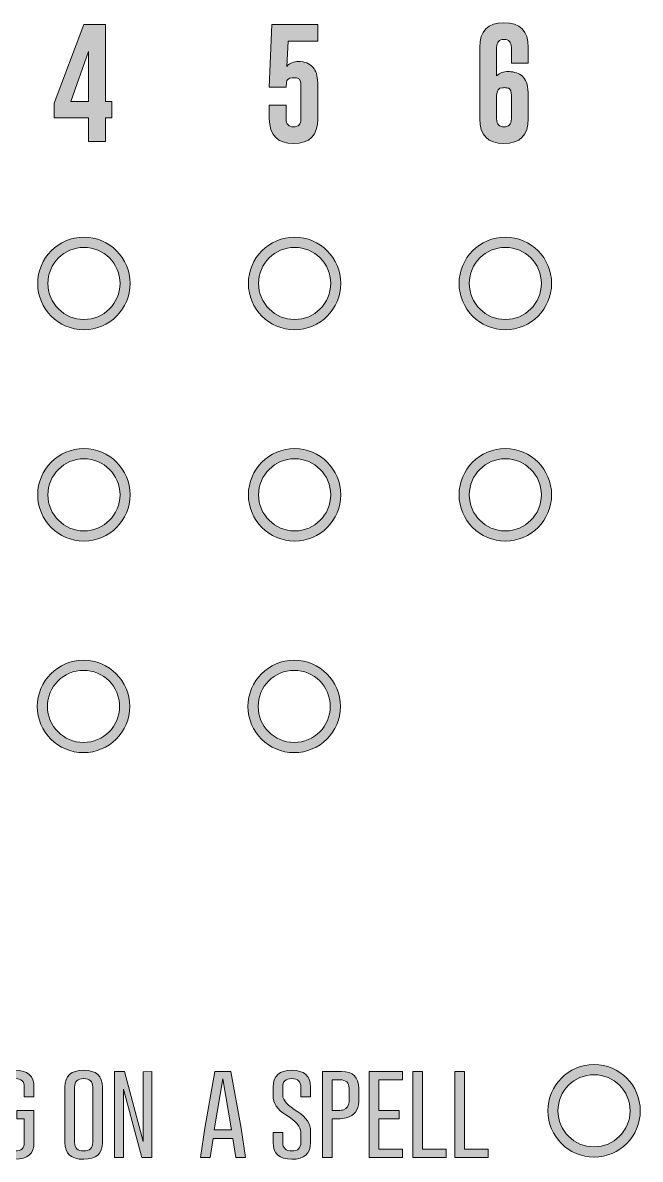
# Model space of a CAD drawing. Header units: inches. Extents: x 3.4 to 89, y -46.7 to -4.
# Drawn here: x 24.79 to 46.19, y -43.37 to -3.96 of the extents above; entities that cross this region are included whole.
import ezdxf

# ---------------------------------------------------------------- set-up
doc = ezdxf.new("R2010")
doc.units = ezdxf.units.IN
doc.header["$MEASUREMENT"] = 0
doc.layers.add('With Dials', color=7, linetype='Continuous')

# ---------------------------------------------------------------- blocks, each defined once
blk = doc.blocks.new('block 6')
at = {"layer": 'With Dials', "true_color": 0x231f20}
h = blk.add_hatch(color=250, dxfattribs=at)
h.dxf.hatch_style = 2
h.paths.add_polyline_path([(27.649, -4.03), (27.649, -6.691), (27.875, -6.691), (27.875, -7.267), (27.649, -7.267), (27.649, -8.086), (27.064, -8.086), (27.064, -7.267), (25.878, -7.267), (25.878, -6.755), (26.903, -4.03)])
h.paths.add_polyline_path([(26.455, -6.691), (27.064, -6.691), (27.064, -4.967)])
at = {"layer": 'With Dials', "lineweight": 0}
for points in [[(27.649, -4.03), (27.649, -6.691), (27.875, -6.691), (27.875, -7.267), (27.649, -7.267), (27.649, -8.086), (27.064, -8.086), (27.064, -7.267), (25.878, -7.267), (25.878, -6.755), (26.903, -4.03), (27.649, -4.03)], [(26.455, -6.691), (27.064, -6.691), (27.064, -4.967), (26.455, -6.691)]]:
    blk.add_lwpolyline(points, dxfattribs=at)
blk = doc.blocks.new('block 7')
at = {"layer": 'With Dials', "true_color": 0x231f20}
h = blk.add_hatch(color=250, dxfattribs=at)
h.dxf.hatch_style = 2
edge = h.paths.add_edge_path()
edge.add_spline(control_points=[(34.428, -6.147), (34.428, -6.004), (34.398, -5.919), (34.337, -5.893), (34.304, -5.878), (34.251, -5.87), (34.178, -5.87), (34.16, -5.87), (34.141, -5.871), (34.122, -5.872), (34.003, -5.878), (33.937, -5.931), (33.924, -6.031), (33.924, -6.031), (33.917, -6.195), (33.917, -6.195), (33.917, -6.195), (33.332, -6.195), (33.332, -6.195), (33.332, -6.195), (33.419, -4.03), (33.419, -4.03), (33.419, -4.03), (35.013, -4.03), (35.013, -4.03), (35.013, -4.03), (35.013, -4.607), (35.013, -4.607), (35.013, -4.607), (33.981, -4.607), (33.981, -4.607), (33.981, -4.607), (33.94, -5.479), (33.94, -5.479), (34.039, -5.365), (34.174, -5.308), (34.345, -5.308), (34.369, -5.308), (34.393, -5.309), (34.418, -5.312), (34.621, -5.33), (34.777, -5.412), (34.883, -5.558), (34.969, -5.676), (35.013, -5.873), (35.013, -6.147), (35.013, -6.147), (35.013, -7.298), (35.013, -7.298), (35.013, -7.866), (34.732, -8.15), (34.172, -8.15), (33.612, -8.15), (33.332, -7.866), (33.332, -7.298), (33.332, -7.298), (33.332, -6.819), (33.332, -6.819), (33.332, -6.819), (33.917, -6.819), (33.917, -6.819), (33.917, -6.819), (33.917, -7.298), (33.917, -7.298), (33.917, -7.482), (34.001, -7.573), (34.169, -7.573), (34.169, -7.573), (34.174, -7.573), (34.174, -7.573), (34.343, -7.572), (34.428, -7.48), (34.428, -7.298), (34.428, -7.298), (34.428, -6.147), (34.428, -6.147)], knot_values=[0, 0, 0, 0, 1, 1, 1, 2, 2, 2, 3, 3, 3, 4, 4, 4, 5, 5, 5, 6, 6, 6, 7, 7, 7, 8, 8, 8, 9, 9, 9, 10, 10, 10, 11, 11, 11, 12, 12, 12, 13, 13, 13, 14, 14, 14, 15, 15, 15, 16, 16, 16, 17, 17, 17, 18, 18, 18, 19, 19, 19, 20, 20, 20, 21, 21, 21, 22, 22, 22, 23, 23, 23, 24, 24, 24, 25, 25, 25, 25], degree=3, periodic=1)
at = {"layer": 'With Dials', "lineweight": 0}
blk.add_open_spline([(34.428, -6.147), (34.428, -6.004), (34.398, -5.919), (34.337, -5.893), (34.304, -5.878), (34.251, -5.87), (34.178, -5.87), (34.16, -5.87), (34.141, -5.871), (34.122, -5.872), (34.003, -5.878), (33.937, -5.931), (33.924, -6.031), (33.924, -6.031), (33.917, -6.195), (33.917, -6.195), (33.917, -6.195), (33.332, -6.195), (33.332, -6.195), (33.332, -6.195), (33.419, -4.03), (33.419, -4.03), (33.419, -4.03), (35.013, -4.03), (35.013, -4.03), (35.013, -4.03), (35.013, -4.607), (35.013, -4.607), (35.013, -4.607), (33.981, -4.607), (33.981, -4.607), (33.981, -4.607), (33.94, -5.479), (33.94, -5.479), (34.039, -5.365), (34.174, -5.308), (34.345, -5.308), (34.369, -5.308), (34.393, -5.309), (34.418, -5.312), (34.621, -5.33), (34.777, -5.412), (34.883, -5.558), (34.969, -5.676), (35.013, -5.873), (35.013, -6.147), (35.013, -6.147), (35.013, -7.298), (35.013, -7.298), (35.013, -7.866), (34.732, -8.15), (34.172, -8.15), (33.612, -8.15), (33.332, -7.866), (33.332, -7.298), (33.332, -7.298), (33.332, -6.819), (33.332, -6.819), (33.332, -6.819), (33.917, -6.819), (33.917, -6.819), (33.917, -6.819), (33.917, -7.298), (33.917, -7.298), (33.917, -7.482), (34.001, -7.573), (34.169, -7.573), (34.169, -7.573), (34.174, -7.573), (34.174, -7.573), (34.343, -7.572), (34.428, -7.48), (34.428, -7.298), (34.428, -7.298), (34.428, -6.147), (34.428, -6.147)], degree=3, knots=[0, 0, 0, 0, 1, 1, 1, 2, 2, 2, 3, 3, 3, 4, 4, 4, 5, 5, 5, 6, 6, 6, 7, 7, 7, 8, 8, 8, 9, 9, 9, 10, 10, 10, 11, 11, 11, 12, 12, 12, 13, 13, 13, 14, 14, 14, 15, 15, 15, 16, 16, 16, 17, 17, 17, 18, 18, 18, 19, 19, 19, 20, 20, 20, 21, 21, 21, 22, 22, 22, 23, 23, 23, 24, 24, 24, 25, 25, 25, 25], dxfattribs=at)
blk = doc.blocks.new('block 8')
at = {"layer": 'With Dials', "true_color": 0x231f20}
h = blk.add_hatch(color=250, dxfattribs=at)
h.dxf.hatch_style = 2
edge = h.paths.add_edge_path()
edge.add_spline(control_points=[(41.211, -5.804), (41.319, -5.706), (41.454, -5.657), (41.614, -5.657), (41.643, -5.657), (41.672, -5.658), (41.703, -5.661), (41.89, -5.68), (42.037, -5.747), (42.143, -5.862), (42.252, -5.979), (42.306, -6.189), (42.306, -6.492), (42.306, -6.492), (42.306, -7.298), (42.306, -7.298), (42.306, -7.866), (42.026, -8.15), (41.465, -8.15), (40.905, -8.15), (40.626, -7.866), (40.626, -7.298), (40.626, -7.298), (40.626, -4.818), (40.626, -4.818), (40.626, -4.249), (40.905, -3.964), (41.465, -3.964), (42.026, -3.964), (42.306, -4.249), (42.306, -4.818), (42.306, -4.818), (42.306, -5.361), (42.306, -5.361), (42.306, -5.361), (41.721, -5.361), (41.721, -5.361), (41.721, -5.361), (41.721, -4.818), (41.721, -4.818), (41.721, -4.635), (41.636, -4.543), (41.467, -4.543), (41.467, -4.543), (41.463, -4.543), (41.463, -4.543), (41.295, -4.543), (41.211, -4.635), (41.211, -4.818), (41.211, -4.818), (41.211, -5.804), (41.211, -5.804)], knot_values=[0, 0, 0, 0, 1, 1, 1, 2, 2, 2, 3, 3, 3, 4, 4, 4, 5, 5, 5, 6, 6, 6, 7, 7, 7, 8, 8, 8, 9, 9, 9, 10, 10, 10, 11, 11, 11, 12, 12, 12, 13, 13, 13, 14, 14, 14, 15, 15, 15, 16, 16, 16, 17, 17, 17, 17], degree=3, periodic=1)
edge = h.paths.add_edge_path()
edge.add_spline(control_points=[(41.721, -6.492), (41.721, -6.347), (41.691, -6.263), (41.63, -6.238), (41.597, -6.223), (41.544, -6.215), (41.471, -6.215), (41.453, -6.215), (41.435, -6.216), (41.415, -6.217), (41.279, -6.223), (41.211, -6.314), (41.211, -6.492), (41.211, -6.492), (41.211, -7.298), (41.211, -7.298), (41.211, -7.482), (41.295, -7.573), (41.465, -7.573), (41.636, -7.573), (41.721, -7.482), (41.721, -7.298), (41.721, -7.298), (41.721, -6.492), (41.721, -6.492)], knot_values=[0, 0, 0, 0, 1, 1, 1, 2, 2, 2, 3, 3, 3, 4, 4, 4, 5, 5, 5, 6, 6, 6, 7, 7, 7, 8, 8, 8, 8], degree=3, periodic=1)
at = {"layer": 'With Dials', "lineweight": 0}
for points, knots in [([(41.211, -5.804), (41.319, -5.706), (41.454, -5.657), (41.614, -5.657), (41.643, -5.657), (41.672, -5.658), (41.703, -5.661), (41.89, -5.68), (42.037, -5.747), (42.143, -5.862), (42.252, -5.979), (42.306, -6.189), (42.306, -6.492), (42.306, -6.492), (42.306, -7.298), (42.306, -7.298), (42.306, -7.866), (42.026, -8.15), (41.465, -8.15), (40.905, -8.15), (40.626, -7.866), (40.626, -7.298), (40.626, -7.298), (40.626, -4.818), (40.626, -4.818), (40.626, -4.249), (40.905, -3.964), (41.465, -3.964), (42.026, -3.964), (42.306, -4.249), (42.306, -4.818), (42.306, -4.818), (42.306, -5.361), (42.306, -5.361), (42.306, -5.361), (41.721, -5.361), (41.721, -5.361), (41.721, -5.361), (41.721, -4.818), (41.721, -4.818), (41.721, -4.635), (41.636, -4.543), (41.467, -4.543), (41.467, -4.543), (41.463, -4.543), (41.463, -4.543), (41.295, -4.543), (41.211, -4.635), (41.211, -4.818), (41.211, -4.818), (41.211, -5.804), (41.211, -5.804)], [0, 0, 0, 0, 1, 1, 1, 2, 2, 2, 3, 3, 3, 4, 4, 4, 5, 5, 5, 6, 6, 6, 7, 7, 7, 8, 8, 8, 9, 9, 9, 10, 10, 10, 11, 11, 11, 12, 12, 12, 13, 13, 13, 14, 14, 14, 15, 15, 15, 16, 16, 16, 17, 17, 17, 17]), ([(41.721, -6.492), (41.721, -6.347), (41.691, -6.263), (41.63, -6.238), (41.597, -6.223), (41.544, -6.215), (41.471, -6.215), (41.453, -6.215), (41.435, -6.216), (41.415, -6.217), (41.279, -6.223), (41.211, -6.314), (41.211, -6.492), (41.211, -6.492), (41.211, -7.298), (41.211, -7.298), (41.211, -7.482), (41.295, -7.573), (41.465, -7.573), (41.636, -7.573), (41.721, -7.482), (41.721, -7.298), (41.721, -7.298), (41.721, -6.492), (41.721, -6.492)], [0, 0, 0, 0, 1, 1, 1, 2, 2, 2, 3, 3, 3, 4, 4, 4, 5, 5, 5, 6, 6, 6, 7, 7, 7, 8, 8, 8, 8])]:
    blk.add_open_spline(points, degree=3, knots=knots, dxfattribs=at)
blk = doc.blocks.new('block 2')
at = {"layer": 'With Dials'}
for name in ['block 6', 'block 7', 'block 8']:
    blk.add_blockref(name, (0, 0), dxfattribs=at)
blk = doc.blocks.new('block 23')
at = {"layer": 'With Dials', "true_color": 0x231f20}
h = blk.add_hatch(color=250, dxfattribs=at)
h.dxf.hatch_style = 2
edge = h.paths.add_edge_path()
edge.add_spline(control_points=[(41.512, -11.401), (40.628, -11.401), (39.909, -12.12), (39.909, -13.004), (39.909, -13.887), (40.628, -14.606), (41.512, -14.606), (42.396, -14.606), (43.115, -13.887), (43.115, -13.004), (43.115, -12.12), (42.396, -11.401), (41.512, -11.401), (41.512, -11.401), (41.512, -11.401), (41.512, -11.401)], knot_values=[0, 0, 0, 0, 1, 1, 1, 2, 2, 2, 3, 3, 3, 4, 4, 4, 5, 5, 5, 5], degree=3, periodic=1)
edge = h.paths.add_edge_path()
edge.add_spline(control_points=[(41.512, -11.754), (42.202, -11.754), (42.762, -12.313), (42.762, -13.004), (42.762, -13.694), (42.202, -14.254), (41.512, -14.254), (40.822, -14.254), (40.262, -13.694), (40.262, -13.004), (40.262, -12.313), (40.822, -11.754), (41.512, -11.754)], knot_values=[0, 0, 0, 0, 0.352778, 0.352778, 0.352778, 0.705556, 0.705556, 0.705556, 1.058333, 1.058333, 1.058333, 1.411111, 1.411111, 1.411111, 1.411111], degree=3, periodic=0)
edge.add_line((41.512, -11.754), (41.512, -11.754))
at = {"layer": 'With Dials', "lineweight": 0}
for points, knots in [([(41.512, -11.401), (40.628, -11.401), (39.909, -12.12), (39.909, -13.004), (39.909, -13.887), (40.628, -14.606), (41.512, -14.606), (42.396, -14.606), (43.115, -13.887), (43.115, -13.004), (43.115, -12.12), (42.396, -11.401), (41.512, -11.401), (41.512, -11.401), (41.512, -11.401), (41.512, -11.401)], [0, 0, 0, 0, 1, 1, 1, 2, 2, 2, 3, 3, 3, 4, 4, 4, 5, 5, 5, 5]), ([(41.512, -11.754), (42.202, -11.754), (42.762, -12.313), (42.762, -13.004), (42.762, -13.694), (42.202, -14.254), (41.512, -14.254), (40.822, -14.254), (40.262, -13.694), (40.262, -13.004), (40.262, -12.313), (40.822, -11.754), (41.512, -11.754)], [0, 0, 0, 0, 1, 1, 1, 2, 2, 2, 3, 3, 3, 4, 4, 4, 4])]:
    blk.add_open_spline(points, degree=3, knots=knots, dxfattribs=at)
blk = doc.blocks.new('block 24')
at = {"layer": 'With Dials', "true_color": 0x231f20}
h = blk.add_hatch(color=250, dxfattribs=at)
h.dxf.hatch_style = 2
edge = h.paths.add_edge_path()
edge.add_spline(control_points=[(41.512, -18.73), (40.628, -18.73), (39.909, -19.449), (39.909, -20.332), (39.909, -21.216), (40.628, -21.935), (41.512, -21.935), (42.396, -21.935), (43.115, -21.216), (43.115, -20.332), (43.115, -19.449), (42.396, -18.73), (41.512, -18.73), (41.512, -18.73), (41.512, -18.73), (41.512, -18.73)], knot_values=[0, 0, 0, 0, 1, 1, 1, 2, 2, 2, 3, 3, 3, 4, 4, 4, 5, 5, 5, 5], degree=3, periodic=1)
edge = h.paths.add_edge_path()
edge.add_spline(control_points=[(41.512, -19.082), (42.202, -19.082), (42.762, -19.642), (42.762, -20.332), (42.762, -21.023), (42.202, -21.582), (41.512, -21.582), (40.822, -21.582), (40.262, -21.023), (40.262, -20.332), (40.262, -19.642), (40.822, -19.082), (41.512, -19.082)], knot_values=[0, 0, 0, 0, 0.352778, 0.352778, 0.352778, 0.705556, 0.705556, 0.705556, 1.058333, 1.058333, 1.058333, 1.411111, 1.411111, 1.411111, 1.411111], degree=3, periodic=0)
edge.add_line((41.512, -19.082), (41.512, -19.082))
at = {"layer": 'With Dials', "lineweight": 0}
for points, knots in [([(41.512, -18.73), (40.628, -18.73), (39.909, -19.449), (39.909, -20.332), (39.909, -21.216), (40.628, -21.935), (41.512, -21.935), (42.396, -21.935), (43.115, -21.216), (43.115, -20.332), (43.115, -19.449), (42.396, -18.73), (41.512, -18.73), (41.512, -18.73), (41.512, -18.73), (41.512, -18.73)], [0, 0, 0, 0, 1, 1, 1, 2, 2, 2, 3, 3, 3, 4, 4, 4, 5, 5, 5, 5]), ([(41.512, -19.082), (42.202, -19.082), (42.762, -19.642), (42.762, -20.332), (42.762, -21.023), (42.202, -21.582), (41.512, -21.582), (40.822, -21.582), (40.262, -21.023), (40.262, -20.332), (40.262, -19.642), (40.822, -19.082), (41.512, -19.082)], [0, 0, 0, 0, 1, 1, 1, 2, 2, 2, 3, 3, 3, 4, 4, 4, 4])]:
    blk.add_open_spline(points, degree=3, knots=knots, dxfattribs=at)
blk = doc.blocks.new('block 22')
at = {"layer": 'With Dials'}
for name in ['block 23', 'block 24']:
    blk.add_blockref(name, (0, 0), dxfattribs=at)
blk = doc.blocks.new('block 26')
at = {"layer": 'With Dials', "true_color": 0x231f20}
h = blk.add_hatch(color=250, dxfattribs=at)
h.dxf.hatch_style = 2
edge = h.paths.add_edge_path()
edge.add_spline(control_points=[(34.21, -11.401), (33.326, -11.401), (32.607, -12.12), (32.607, -13.004), (32.607, -13.887), (33.326, -14.606), (34.21, -14.606), (35.093, -14.606), (35.812, -13.887), (35.812, -13.004), (35.812, -12.12), (35.093, -11.401), (34.21, -11.401), (34.21, -11.401), (34.21, -11.401), (34.21, -11.401)], knot_values=[0, 0, 0, 0, 1, 1, 1, 2, 2, 2, 3, 3, 3, 4, 4, 4, 5, 5, 5, 5], degree=3, periodic=1)
edge = h.paths.add_edge_path()
edge.add_spline(control_points=[(34.21, -11.754), (34.9, -11.754), (35.46, -12.313), (35.46, -13.004), (35.46, -13.694), (34.9, -14.254), (34.21, -14.254), (33.519, -14.254), (32.96, -13.694), (32.96, -13.004), (32.96, -12.313), (33.519, -11.754), (34.21, -11.754)], knot_values=[0, 0, 0, 0, 0.352778, 0.352778, 0.352778, 0.705556, 0.705556, 0.705556, 1.058333, 1.058333, 1.058333, 1.411111, 1.411111, 1.411111, 1.411111], degree=3, periodic=0)
edge.add_line((34.21, -11.754), (34.21, -11.754))
at = {"layer": 'With Dials', "lineweight": 0}
for points, knots in [([(34.21, -11.401), (33.326, -11.401), (32.607, -12.12), (32.607, -13.004), (32.607, -13.887), (33.326, -14.606), (34.21, -14.606), (35.093, -14.606), (35.812, -13.887), (35.812, -13.004), (35.812, -12.12), (35.093, -11.401), (34.21, -11.401), (34.21, -11.401), (34.21, -11.401), (34.21, -11.401)], [0, 0, 0, 0, 1, 1, 1, 2, 2, 2, 3, 3, 3, 4, 4, 4, 5, 5, 5, 5]), ([(34.21, -11.754), (34.9, -11.754), (35.46, -12.313), (35.46, -13.004), (35.46, -13.694), (34.9, -14.254), (34.21, -14.254), (33.519, -14.254), (32.96, -13.694), (32.96, -13.004), (32.96, -12.313), (33.519, -11.754), (34.21, -11.754)], [0, 0, 0, 0, 1, 1, 1, 2, 2, 2, 3, 3, 3, 4, 4, 4, 4])]:
    blk.add_open_spline(points, degree=3, knots=knots, dxfattribs=at)
blk = doc.blocks.new('block 27')
at = {"layer": 'With Dials', "true_color": 0x231f20}
h = blk.add_hatch(color=250, dxfattribs=at)
h.dxf.hatch_style = 2
edge = h.paths.add_edge_path()
edge.add_spline(control_points=[(34.21, -18.73), (33.326, -18.73), (32.607, -19.449), (32.607, -20.332), (32.607, -21.216), (33.326, -21.935), (34.21, -21.935), (35.093, -21.935), (35.812, -21.216), (35.812, -20.332), (35.812, -19.449), (35.093, -18.73), (34.21, -18.73), (34.21, -18.73), (34.21, -18.73), (34.21, -18.73)], knot_values=[0, 0, 0, 0, 1, 1, 1, 2, 2, 2, 3, 3, 3, 4, 4, 4, 5, 5, 5, 5], degree=3, periodic=1)
edge = h.paths.add_edge_path()
edge.add_spline(control_points=[(34.21, -19.082), (34.9, -19.082), (35.46, -19.642), (35.46, -20.332), (35.46, -21.023), (34.9, -21.582), (34.21, -21.582), (33.519, -21.582), (32.96, -21.023), (32.96, -20.332), (32.96, -19.642), (33.519, -19.082), (34.21, -19.082)], knot_values=[0, 0, 0, 0, 0.352778, 0.352778, 0.352778, 0.705556, 0.705556, 0.705556, 1.058333, 1.058333, 1.058333, 1.411111, 1.411111, 1.411111, 1.411111], degree=3, periodic=0)
edge.add_line((34.21, -19.082), (34.21, -19.082))
at = {"layer": 'With Dials', "lineweight": 0}
for points, knots in [([(34.21, -18.73), (33.326, -18.73), (32.607, -19.449), (32.607, -20.332), (32.607, -21.216), (33.326, -21.935), (34.21, -21.935), (35.093, -21.935), (35.812, -21.216), (35.812, -20.332), (35.812, -19.449), (35.093, -18.73), (34.21, -18.73), (34.21, -18.73), (34.21, -18.73), (34.21, -18.73)], [0, 0, 0, 0, 1, 1, 1, 2, 2, 2, 3, 3, 3, 4, 4, 4, 5, 5, 5, 5]), ([(34.21, -19.082), (34.9, -19.082), (35.46, -19.642), (35.46, -20.332), (35.46, -21.023), (34.9, -21.582), (34.21, -21.582), (33.519, -21.582), (32.96, -21.023), (32.96, -20.332), (32.96, -19.642), (33.519, -19.082), (34.21, -19.082)], [0, 0, 0, 0, 1, 1, 1, 2, 2, 2, 3, 3, 3, 4, 4, 4, 4])]:
    blk.add_open_spline(points, degree=3, knots=knots, dxfattribs=at)
blk = doc.blocks.new('block 28')
at = {"layer": 'With Dials', "true_color": 0x231f20}
h = blk.add_hatch(color=250, dxfattribs=at)
h.dxf.hatch_style = 2
edge = h.paths.add_edge_path()
edge.add_spline(control_points=[(34.195, -26.065), (33.311, -26.065), (32.592, -26.784), (32.592, -27.668), (32.592, -28.551), (33.311, -29.27), (34.195, -29.27), (35.079, -29.27), (35.798, -28.551), (35.798, -27.668), (35.798, -26.784), (35.079, -26.065), (34.195, -26.065), (34.195, -26.065), (34.195, -26.065), (34.195, -26.065)], knot_values=[0, 0, 0, 0, 1, 1, 1, 2, 2, 2, 3, 3, 3, 4, 4, 4, 5, 5, 5, 5], degree=3, periodic=1)
edge = h.paths.add_edge_path()
edge.add_spline(control_points=[(34.195, -26.418), (34.885, -26.418), (35.445, -26.977), (35.445, -27.668), (35.445, -28.358), (34.885, -28.918), (34.195, -28.918), (33.504, -28.918), (32.945, -28.358), (32.945, -27.668), (32.945, -26.977), (33.504, -26.418), (34.195, -26.418)], knot_values=[0, 0, 0, 0, 0.352778, 0.352778, 0.352778, 0.705556, 0.705556, 0.705556, 1.058333, 1.058333, 1.058333, 1.411111, 1.411111, 1.411111, 1.411111], degree=3, periodic=0)
edge.add_line((34.195, -26.418), (34.195, -26.418))
at = {"layer": 'With Dials', "lineweight": 0}
for points, knots in [([(34.195, -26.065), (33.311, -26.065), (32.592, -26.784), (32.592, -27.668), (32.592, -28.551), (33.311, -29.27), (34.195, -29.27), (35.079, -29.27), (35.798, -28.551), (35.798, -27.668), (35.798, -26.784), (35.079, -26.065), (34.195, -26.065), (34.195, -26.065), (34.195, -26.065), (34.195, -26.065)], [0, 0, 0, 0, 1, 1, 1, 2, 2, 2, 3, 3, 3, 4, 4, 4, 5, 5, 5, 5]), ([(34.195, -26.418), (34.885, -26.418), (35.445, -26.977), (35.445, -27.668), (35.445, -28.358), (34.885, -28.918), (34.195, -28.918), (33.504, -28.918), (32.945, -28.358), (32.945, -27.668), (32.945, -26.977), (33.504, -26.418), (34.195, -26.418)], [0, 0, 0, 0, 1, 1, 1, 2, 2, 2, 3, 3, 3, 4, 4, 4, 4])]:
    blk.add_open_spline(points, degree=3, knots=knots, dxfattribs=at)
blk = doc.blocks.new('block 25')
at = {"layer": 'With Dials'}
for name in ['block 26', 'block 27', 'block 28']:
    blk.add_blockref(name, (0, 0), dxfattribs=at)
blk = doc.blocks.new('block 30')
at = {"layer": 'With Dials', "true_color": 0x231f20}
h = blk.add_hatch(color=250, dxfattribs=at)
h.dxf.hatch_style = 2
edge = h.paths.add_edge_path()
edge.add_spline(control_points=[(26.907, -11.401), (26.023, -11.401), (25.304, -12.12), (25.304, -13.004), (25.304, -13.887), (26.023, -14.606), (26.907, -14.606), (27.791, -14.606), (28.51, -13.887), (28.51, -13.004), (28.51, -12.12), (27.791, -11.401), (26.907, -11.401), (26.907, -11.401), (26.907, -11.401), (26.907, -11.401)], knot_values=[0, 0, 0, 0, 1, 1, 1, 2, 2, 2, 3, 3, 3, 4, 4, 4, 5, 5, 5, 5], degree=3, periodic=1)
edge = h.paths.add_edge_path()
edge.add_spline(control_points=[(26.907, -11.754), (27.598, -11.754), (28.157, -12.313), (28.157, -13.004), (28.157, -13.694), (27.598, -14.254), (26.907, -14.254), (26.217, -14.254), (25.657, -13.694), (25.657, -13.004), (25.657, -12.313), (26.217, -11.754), (26.907, -11.754)], knot_values=[0, 0, 0, 0, 0.352778, 0.352778, 0.352778, 0.705556, 0.705556, 0.705556, 1.058333, 1.058333, 1.058333, 1.411111, 1.411111, 1.411111, 1.411111], degree=3, periodic=0)
edge.add_line((26.907, -11.754), (26.907, -11.754))
at = {"layer": 'With Dials', "lineweight": 0}
for points, knots in [([(26.907, -11.401), (26.023, -11.401), (25.304, -12.12), (25.304, -13.004), (25.304, -13.887), (26.023, -14.606), (26.907, -14.606), (27.791, -14.606), (28.51, -13.887), (28.51, -13.004), (28.51, -12.12), (27.791, -11.401), (26.907, -11.401), (26.907, -11.401), (26.907, -11.401), (26.907, -11.401)], [0, 0, 0, 0, 1, 1, 1, 2, 2, 2, 3, 3, 3, 4, 4, 4, 5, 5, 5, 5]), ([(26.907, -11.754), (27.598, -11.754), (28.157, -12.313), (28.157, -13.004), (28.157, -13.694), (27.598, -14.254), (26.907, -14.254), (26.217, -14.254), (25.657, -13.694), (25.657, -13.004), (25.657, -12.313), (26.217, -11.754), (26.907, -11.754)], [0, 0, 0, 0, 1, 1, 1, 2, 2, 2, 3, 3, 3, 4, 4, 4, 4])]:
    blk.add_open_spline(points, degree=3, knots=knots, dxfattribs=at)
blk = doc.blocks.new('block 31')
at = {"layer": 'With Dials', "true_color": 0x231f20}
h = blk.add_hatch(color=250, dxfattribs=at)
h.dxf.hatch_style = 2
edge = h.paths.add_edge_path()
edge.add_spline(control_points=[(26.907, -18.73), (26.023, -18.73), (25.304, -19.449), (25.304, -20.332), (25.304, -21.216), (26.023, -21.935), (26.907, -21.935), (27.791, -21.935), (28.51, -21.216), (28.51, -20.332), (28.51, -19.449), (27.791, -18.73), (26.907, -18.73), (26.907, -18.73), (26.907, -18.73), (26.907, -18.73)], knot_values=[0, 0, 0, 0, 1, 1, 1, 2, 2, 2, 3, 3, 3, 4, 4, 4, 5, 5, 5, 5], degree=3, periodic=1)
edge = h.paths.add_edge_path()
edge.add_spline(control_points=[(26.907, -19.082), (27.598, -19.082), (28.157, -19.642), (28.157, -20.332), (28.157, -21.023), (27.598, -21.582), (26.907, -21.582), (26.217, -21.582), (25.657, -21.023), (25.657, -20.332), (25.657, -19.642), (26.217, -19.082), (26.907, -19.082)], knot_values=[0, 0, 0, 0, 0.352778, 0.352778, 0.352778, 0.705556, 0.705556, 0.705556, 1.058333, 1.058333, 1.058333, 1.411111, 1.411111, 1.411111, 1.411111], degree=3, periodic=0)
edge.add_line((26.907, -19.082), (26.907, -19.082))
at = {"layer": 'With Dials', "lineweight": 0}
for points, knots in [([(26.907, -18.73), (26.023, -18.73), (25.304, -19.449), (25.304, -20.332), (25.304, -21.216), (26.023, -21.935), (26.907, -21.935), (27.791, -21.935), (28.51, -21.216), (28.51, -20.332), (28.51, -19.449), (27.791, -18.73), (26.907, -18.73), (26.907, -18.73), (26.907, -18.73), (26.907, -18.73)], [0, 0, 0, 0, 1, 1, 1, 2, 2, 2, 3, 3, 3, 4, 4, 4, 5, 5, 5, 5]), ([(26.907, -19.082), (27.598, -19.082), (28.157, -19.642), (28.157, -20.332), (28.157, -21.023), (27.598, -21.582), (26.907, -21.582), (26.217, -21.582), (25.657, -21.023), (25.657, -20.332), (25.657, -19.642), (26.217, -19.082), (26.907, -19.082)], [0, 0, 0, 0, 1, 1, 1, 2, 2, 2, 3, 3, 3, 4, 4, 4, 4])]:
    blk.add_open_spline(points, degree=3, knots=knots, dxfattribs=at)
blk = doc.blocks.new('block 32')
at = {"layer": 'With Dials', "true_color": 0x231f20}
h = blk.add_hatch(color=250, dxfattribs=at)
h.dxf.hatch_style = 2
edge = h.paths.add_edge_path()
edge.add_spline(control_points=[(26.892, -26.065), (26.009, -26.065), (25.29, -26.784), (25.29, -27.668), (25.29, -28.551), (26.009, -29.27), (26.892, -29.27), (27.776, -29.27), (28.495, -28.551), (28.495, -27.668), (28.495, -26.784), (27.776, -26.065), (26.892, -26.065), (26.892, -26.065), (26.892, -26.065), (26.892, -26.065)], knot_values=[0, 0, 0, 0, 1, 1, 1, 2, 2, 2, 3, 3, 3, 4, 4, 4, 5, 5, 5, 5], degree=3, periodic=1)
edge = h.paths.add_edge_path()
edge.add_spline(control_points=[(26.892, -26.418), (27.583, -26.418), (28.142, -26.977), (28.142, -27.668), (28.142, -28.358), (27.583, -28.918), (26.892, -28.918), (26.202, -28.918), (25.642, -28.358), (25.642, -27.668), (25.642, -26.977), (26.202, -26.418), (26.892, -26.418)], knot_values=[0, 0, 0, 0, 0.352778, 0.352778, 0.352778, 0.705556, 0.705556, 0.705556, 1.058333, 1.058333, 1.058333, 1.411111, 1.411111, 1.411111, 1.411111], degree=3, periodic=0)
edge.add_line((26.892, -26.418), (26.892, -26.418))
at = {"layer": 'With Dials', "lineweight": 0}
for points, knots in [([(26.892, -26.065), (26.009, -26.065), (25.29, -26.784), (25.29, -27.668), (25.29, -28.551), (26.009, -29.27), (26.892, -29.27), (27.776, -29.27), (28.495, -28.551), (28.495, -27.668), (28.495, -26.784), (27.776, -26.065), (26.892, -26.065), (26.892, -26.065), (26.892, -26.065), (26.892, -26.065)], [0, 0, 0, 0, 1, 1, 1, 2, 2, 2, 3, 3, 3, 4, 4, 4, 5, 5, 5, 5]), ([(26.892, -26.418), (27.583, -26.418), (28.142, -26.977), (28.142, -27.668), (28.142, -28.358), (27.583, -28.918), (26.892, -28.918), (26.202, -28.918), (25.642, -28.358), (25.642, -27.668), (25.642, -26.977), (26.202, -26.418), (26.892, -26.418)], [0, 0, 0, 0, 1, 1, 1, 2, 2, 2, 3, 3, 3, 4, 4, 4, 4])]:
    blk.add_open_spline(points, degree=3, knots=knots, dxfattribs=at)
blk = doc.blocks.new('block 29')
at = {"layer": 'With Dials'}
for name in ['block 30', 'block 31', 'block 32']:
    blk.add_blockref(name, (0, 0), dxfattribs=at)
blk = doc.blocks.new('block 12')
at = {"layer": 'With Dials'}
for name in ['block 29', 'block 25', 'block 22']:
    blk.add_blockref(name, (0, 0), dxfattribs=at)
blk = doc.blocks.new('block 49')
at = {"layer": 'With Dials', "true_color": 0x231f20}
h = blk.add_hatch(color=250, dxfattribs=at)
h.dxf.hatch_style = 2
edge = h.paths.add_edge_path()
edge.add_spline(control_points=[(44.586, -40.085), (43.702, -40.085), (42.983, -40.804), (42.983, -41.688), (42.983, -42.572), (43.702, -43.291), (44.586, -43.291), (45.47, -43.291), (46.189, -42.572), (46.189, -41.688), (46.189, -40.804), (45.47, -40.085), (44.586, -40.085), (44.586, -40.085), (44.586, -40.085), (44.586, -40.085)], knot_values=[0, 0, 0, 0, 1, 1, 1, 2, 2, 2, 3, 3, 3, 4, 4, 4, 5, 5, 5, 5], degree=3, periodic=1)
edge = h.paths.add_edge_path()
edge.add_spline(control_points=[(44.586, -40.438), (45.276, -40.438), (45.836, -40.998), (45.836, -41.688), (45.836, -42.378), (45.276, -42.938), (44.586, -42.938), (43.895, -42.938), (43.336, -42.378), (43.336, -41.688), (43.336, -40.998), (43.895, -40.438), (44.586, -40.438)], knot_values=[0, 0, 0, 0, 0.352778, 0.352778, 0.352778, 0.705556, 0.705556, 0.705556, 1.058333, 1.058333, 1.058333, 1.411111, 1.411111, 1.411111, 1.411111], degree=3, periodic=0)
edge.add_line((44.586, -40.438), (44.586, -40.438))
at = {"layer": 'With Dials', "lineweight": 0}
for points, knots in [([(44.586, -40.085), (43.702, -40.085), (42.983, -40.804), (42.983, -41.688), (42.983, -42.572), (43.702, -43.291), (44.586, -43.291), (45.47, -43.291), (46.189, -42.572), (46.189, -41.688), (46.189, -40.804), (45.47, -40.085), (44.586, -40.085), (44.586, -40.085), (44.586, -40.085), (44.586, -40.085)], [0, 0, 0, 0, 1, 1, 1, 2, 2, 2, 3, 3, 3, 4, 4, 4, 5, 5, 5, 5]), ([(44.586, -40.438), (45.276, -40.438), (45.836, -40.998), (45.836, -41.688), (45.836, -42.378), (45.276, -42.938), (44.586, -42.938), (43.895, -42.938), (43.336, -42.378), (43.336, -41.688), (43.336, -40.998), (43.895, -40.438), (44.586, -40.438)], [0, 0, 0, 0, 1, 1, 1, 2, 2, 2, 3, 3, 3, 4, 4, 4, 4])]:
    blk.add_open_spline(points, degree=3, knots=knots, dxfattribs=at)
blk = doc.blocks.new('block 48')
at = {"layer": 'With Dials'}
blk.add_blockref('block 49', (0, 0), dxfattribs=at)
blk = doc.blocks.new('block 50')
at = {"layer": 'With Dials', "true_color": 0x231f20}
h = blk.add_hatch(color=250, dxfattribs=at)
h.dxf.hatch_style = 2
edge = h.paths.add_edge_path()
edge.add_spline(control_points=[(25.175, -42.787), (25.175, -43.174), (24.958, -43.368), (24.524, -43.369), (24.091, -43.369), (23.875, -43.175), (23.875, -42.787), (23.875, -42.787), (23.875, -40.864), (23.875, -40.864), (23.875, -40.477), (24.091, -40.284), (24.524, -40.284), (24.958, -40.284), (25.175, -40.477), (25.175, -40.864), (25.175, -40.864), (25.175, -41.209), (25.175, -41.209), (25.175, -41.209), (24.839, -41.209), (24.839, -41.209), (24.839, -41.209), (24.839, -40.864), (24.839, -40.864), (24.839, -40.671), (24.735, -40.574), (24.526, -40.573), (24.526, -40.573), (24.522, -40.573), (24.522, -40.573), (24.314, -40.573), (24.211, -40.67), (24.211, -40.864), (24.211, -40.864), (24.211, -42.787), (24.211, -42.787), (24.211, -42.981), (24.315, -43.078), (24.524, -43.078), (24.734, -43.078), (24.839, -42.981), (24.839, -42.787), (24.839, -42.787), (24.839, -41.972), (24.839, -41.972), (24.839, -41.972), (24.579, -41.972), (24.579, -41.972), (24.579, -41.972), (24.579, -41.681), (24.579, -41.681), (24.579, -41.681), (25.175, -41.681), (25.175, -41.681), (25.175, -41.681), (25.175, -42.787), (25.175, -42.787)], knot_values=[0, 0, 0, 0, 1, 1, 1, 2, 2, 2, 3, 3, 3, 4, 4, 4, 5, 5, 5, 6, 6, 6, 7, 7, 7, 8, 8, 8, 9, 9, 9, 10, 10, 10, 11, 11, 11, 12, 12, 12, 13, 13, 13, 14, 14, 14, 15, 15, 15, 16, 16, 16, 17, 17, 17, 18, 18, 18, 19, 19, 19, 19], degree=3, periodic=1)
h = blk.add_hatch(color=250, dxfattribs=at)
h.dxf.hatch_style = 2
edge = h.paths.add_edge_path()
edge.add_spline(control_points=[(27.549, -42.787), (27.549, -43.174), (27.332, -43.368), (26.898, -43.369), (26.465, -43.369), (26.248, -43.175), (26.248, -42.787), (26.248, -42.787), (26.248, -40.864), (26.248, -40.864), (26.248, -40.477), (26.465, -40.284), (26.898, -40.284), (27.332, -40.284), (27.549, -40.477), (27.549, -40.864), (27.549, -40.864), (27.549, -42.787), (27.549, -42.787)], knot_values=[0, 0, 0, 0, 1, 1, 1, 2, 2, 2, 3, 3, 3, 4, 4, 4, 5, 5, 5, 6, 6, 6, 6], degree=3, periodic=1)
edge = h.paths.add_edge_path()
edge.add_spline(control_points=[(27.213, -40.864), (27.213, -40.671), (27.108, -40.574), (26.899, -40.573), (26.899, -40.573), (26.896, -40.573), (26.896, -40.573), (26.688, -40.573), (26.584, -40.67), (26.584, -40.864), (26.584, -40.864), (26.584, -42.787), (26.584, -42.787), (26.584, -42.981), (26.689, -43.078), (26.898, -43.078), (27.108, -43.078), (27.213, -42.981), (27.213, -42.787), (27.213, -42.787), (27.213, -40.864), (27.213, -40.864)], knot_values=[0, 0, 0, 0, 1, 1, 1, 2, 2, 2, 3, 3, 3, 4, 4, 4, 5, 5, 5, 6, 6, 6, 7, 7, 7, 7], degree=3, periodic=1)
h = blk.add_hatch(color=250, dxfattribs=at)
h.dxf.hatch_style = 2
h.paths.add_polyline_path([(27.962, -40.327), (28.315, -40.327), (28.965, -42.749), (28.965, -40.334), (29.263, -40.329), (29.263, -43.31), (28.91, -43.31), (28.279, -40.94), (28.279, -43.31), (27.962, -43.31)])
h = blk.add_hatch(color=250, dxfattribs=at)
h.dxf.hatch_style = 2
h.paths.add_polyline_path([(32.351, -42.285), (32.508, -43.31), (32.167, -43.31), (32.067, -42.644), (31.385, -42.644), (31.283, -43.31), (30.944, -43.31), (31.097, -42.292), (31.449, -40.327), (32.002, -40.327)])
h.paths.add_polyline_path([(32.022, -42.354), (31.724, -40.58), (31.425, -42.354)])
h = blk.add_hatch(color=250, dxfattribs=at)
h.dxf.hatch_style = 2
edge = h.paths.add_edge_path()
edge.add_spline(control_points=[(33.461, -40.864), (33.461, -40.477), (33.677, -40.284), (34.11, -40.284), (34.544, -40.284), (34.761, -40.477), (34.761, -40.864), (34.761, -40.864), (34.761, -41.209), (34.761, -41.209), (34.761, -41.209), (34.425, -41.209), (34.425, -41.209), (34.425, -41.209), (34.425, -40.864), (34.425, -40.864), (34.425, -40.671), (34.321, -40.574), (34.112, -40.573), (34.112, -40.573), (34.108, -40.573), (34.108, -40.573), (33.9, -40.573), (33.797, -40.67), (33.797, -40.864), (33.797, -40.864), (33.797, -41.15), (33.797, -41.15), (33.797, -41.316), (33.97, -41.508), (34.317, -41.727), (34.613, -41.913), (34.761, -42.135), (34.761, -42.391), (34.761, -42.391), (34.761, -42.787), (34.761, -42.787), (34.761, -43.175), (34.545, -43.369), (34.112, -43.369), (33.678, -43.368), (33.461, -43.174), (33.461, -42.787), (33.461, -42.787), (33.461, -42.442), (33.461, -42.442), (33.461, -42.442), (33.797, -42.442), (33.797, -42.442), (33.797, -42.442), (33.797, -42.787), (33.797, -42.787), (33.797, -42.981), (33.902, -43.078), (34.112, -43.078), (34.321, -43.078), (34.425, -42.981), (34.425, -42.787), (34.425, -42.787), (34.425, -42.428), (34.425, -42.428), (34.425, -42.25), (34.252, -42.052), (33.905, -41.834), (33.609, -41.647), (33.461, -41.422), (33.461, -41.159), (33.461, -41.159), (33.461, -40.864), (33.461, -40.864)], knot_values=[0, 0, 0, 0, 1, 1, 1, 2, 2, 2, 3, 3, 3, 4, 4, 4, 5, 5, 5, 6, 6, 6, 7, 7, 7, 8, 8, 8, 9, 9, 9, 10, 10, 10, 11, 11, 11, 12, 12, 12, 13, 13, 13, 14, 14, 14, 15, 15, 15, 16, 16, 16, 17, 17, 17, 18, 18, 18, 19, 19, 19, 20, 20, 20, 21, 21, 21, 22, 22, 22, 23, 23, 23, 23], degree=3, periodic=1)
h = blk.add_hatch(color=250, dxfattribs=at)
h.dxf.hatch_style = 2
edge = h.paths.add_edge_path()
edge.add_spline(control_points=[(35.175, -40.327), (35.175, -40.327), (35.836, -40.327), (35.836, -40.327), (36.232, -40.328), (36.43, -40.522), (36.43, -40.909), (36.43, -40.909), (36.43, -41.381), (36.43, -41.381), (36.43, -41.667), (36.287, -41.851), (36, -41.934), (35.93, -41.954), (35.825, -41.963), (35.684, -41.963), (35.684, -41.963), (35.51, -41.963), (35.51, -41.963), (35.51, -41.963), (35.51, -43.31), (35.51, -43.31), (35.51, -43.31), (35.175, -43.31), (35.175, -43.31), (35.175, -43.31), (35.175, -40.327), (35.175, -40.327)], knot_values=[0, 0, 0, 0, 1, 1, 1, 2, 2, 2, 3, 3, 3, 4, 4, 4, 5, 5, 5, 6, 6, 6, 7, 7, 7, 8, 8, 8, 9, 9, 9, 9], degree=3, periodic=1)
edge = h.paths.add_edge_path()
edge.add_spline(control_points=[(35.51, -40.616), (35.51, -40.616), (35.51, -41.674), (35.51, -41.674), (35.51, -41.674), (35.717, -41.674), (35.717, -41.674), (35.8, -41.674), (35.86, -41.668), (35.898, -41.657), (36.029, -41.608), (36.094, -41.517), (36.094, -41.381), (36.094, -41.381), (36.094, -40.909), (36.094, -40.909), (36.094, -40.714), (35.991, -40.616), (35.783, -40.616), (35.783, -40.616), (35.51, -40.616), (35.51, -40.616)], knot_values=[0, 0, 0, 0, 1, 1, 1, 2, 2, 2, 3, 3, 3, 4, 4, 4, 5, 5, 5, 6, 6, 6, 7, 7, 7, 7], degree=3, periodic=1)
h = blk.add_hatch(color=250, dxfattribs=at)
h.dxf.hatch_style = 2
h.paths.add_polyline_path([(37.834, -41.674), (37.834, -41.963), (37.128, -41.963), (37.128, -43.021), (37.948, -43.021), (37.948, -43.31), (36.792, -43.31), (36.792, -40.327), (37.948, -40.327), (37.948, -40.616), (37.128, -40.616), (37.128, -41.674)])
h = blk.add_hatch(color=250, dxfattribs=at)
h.dxf.hatch_style = 2
h.paths.add_polyline_path([(38.31, -43.31), (38.31, -40.327), (38.646, -40.327), (38.646, -43.021), (39.465, -43.021), (39.465, -43.31)])
h = blk.add_hatch(color=250, dxfattribs=at)
h.dxf.hatch_style = 2
h.paths.add_polyline_path([(39.758, -43.31), (39.758, -40.327), (40.094, -40.327), (40.094, -43.021), (40.914, -43.021), (40.914, -43.31)])
at = {"layer": 'With Dials', "lineweight": 0}
for points in [[(27.962, -40.327), (28.315, -40.327), (28.965, -42.749), (28.965, -40.334), (29.263, -40.329), (29.263, -43.31), (28.91, -43.31), (28.279, -40.94), (28.279, -43.31), (27.962, -43.31), (27.962, -40.327)], [(32.351, -42.285), (32.508, -43.31), (32.167, -43.31), (32.067, -42.644), (31.385, -42.644), (31.283, -43.31), (30.944, -43.31), (31.097, -42.292), (31.449, -40.327), (32.002, -40.327), (32.351, -42.285)], [(32.022, -42.354), (31.724, -40.58), (31.425, -42.354), (32.022, -42.354)], [(37.834, -41.674), (37.834, -41.963), (37.128, -41.963), (37.128, -43.021), (37.948, -43.021), (37.948, -43.31), (36.792, -43.31), (36.792, -40.327), (37.948, -40.327), (37.948, -40.616), (37.128, -40.616), (37.128, -41.674), (37.834, -41.674)], [(38.31, -43.31), (38.31, -40.327), (38.646, -40.327), (38.646, -43.021), (39.465, -43.021), (39.465, -43.31), (38.31, -43.31)], [(39.758, -43.31), (39.758, -40.327), (40.094, -40.327), (40.094, -43.021), (40.914, -43.021), (40.914, -43.31), (39.758, -43.31)]]:
    blk.add_lwpolyline(points, dxfattribs=at)
for points, knots in [([(25.175, -42.787), (25.175, -43.174), (24.958, -43.368), (24.524, -43.369), (24.091, -43.369), (23.875, -43.175), (23.875, -42.787), (23.875, -42.787), (23.875, -40.864), (23.875, -40.864), (23.875, -40.477), (24.091, -40.284), (24.524, -40.284), (24.958, -40.284), (25.175, -40.477), (25.175, -40.864), (25.175, -40.864), (25.175, -41.209), (25.175, -41.209), (25.175, -41.209), (24.839, -41.209), (24.839, -41.209), (24.839, -41.209), (24.839, -40.864), (24.839, -40.864), (24.839, -40.671), (24.735, -40.574), (24.526, -40.573), (24.526, -40.573), (24.522, -40.573), (24.522, -40.573), (24.314, -40.573), (24.211, -40.67), (24.211, -40.864), (24.211, -40.864), (24.211, -42.787), (24.211, -42.787), (24.211, -42.981), (24.315, -43.078), (24.524, -43.078), (24.734, -43.078), (24.839, -42.981), (24.839, -42.787), (24.839, -42.787), (24.839, -41.972), (24.839, -41.972), (24.839, -41.972), (24.579, -41.972), (24.579, -41.972), (24.579, -41.972), (24.579, -41.681), (24.579, -41.681), (24.579, -41.681), (25.175, -41.681), (25.175, -41.681), (25.175, -41.681), (25.175, -42.787), (25.175, -42.787)], [0, 0, 0, 0, 1, 1, 1, 2, 2, 2, 3, 3, 3, 4, 4, 4, 5, 5, 5, 6, 6, 6, 7, 7, 7, 8, 8, 8, 9, 9, 9, 10, 10, 10, 11, 11, 11, 12, 12, 12, 13, 13, 13, 14, 14, 14, 15, 15, 15, 16, 16, 16, 17, 17, 17, 18, 18, 18, 19, 19, 19, 19]), ([(27.549, -42.787), (27.549, -43.174), (27.332, -43.368), (26.898, -43.369), (26.465, -43.369), (26.248, -43.175), (26.248, -42.787), (26.248, -42.787), (26.248, -40.864), (26.248, -40.864), (26.248, -40.477), (26.465, -40.284), (26.898, -40.284), (27.332, -40.284), (27.549, -40.477), (27.549, -40.864), (27.549, -40.864), (27.549, -42.787), (27.549, -42.787)], [0, 0, 0, 0, 1, 1, 1, 2, 2, 2, 3, 3, 3, 4, 4, 4, 5, 5, 5, 6, 6, 6, 6]), ([(27.213, -40.864), (27.213, -40.671), (27.108, -40.574), (26.899, -40.573), (26.899, -40.573), (26.896, -40.573), (26.896, -40.573), (26.688, -40.573), (26.584, -40.67), (26.584, -40.864), (26.584, -40.864), (26.584, -42.787), (26.584, -42.787), (26.584, -42.981), (26.689, -43.078), (26.898, -43.078), (27.108, -43.078), (27.213, -42.981), (27.213, -42.787), (27.213, -42.787), (27.213, -40.864), (27.213, -40.864)], [0, 0, 0, 0, 1, 1, 1, 2, 2, 2, 3, 3, 3, 4, 4, 4, 5, 5, 5, 6, 6, 6, 7, 7, 7, 7]), ([(33.461, -40.864), (33.461, -40.477), (33.677, -40.284), (34.11, -40.284), (34.544, -40.284), (34.761, -40.477), (34.761, -40.864), (34.761, -40.864), (34.761, -41.209), (34.761, -41.209), (34.761, -41.209), (34.425, -41.209), (34.425, -41.209), (34.425, -41.209), (34.425, -40.864), (34.425, -40.864), (34.425, -40.671), (34.321, -40.574), (34.112, -40.573), (34.112, -40.573), (34.108, -40.573), (34.108, -40.573), (33.9, -40.573), (33.797, -40.67), (33.797, -40.864), (33.797, -40.864), (33.797, -41.15), (33.797, -41.15), (33.797, -41.316), (33.97, -41.508), (34.317, -41.727), (34.613, -41.913), (34.761, -42.135), (34.761, -42.391), (34.761, -42.391), (34.761, -42.787), (34.761, -42.787), (34.761, -43.175), (34.545, -43.369), (34.112, -43.369), (33.678, -43.368), (33.461, -43.174), (33.461, -42.787), (33.461, -42.787), (33.461, -42.442), (33.461, -42.442), (33.461, -42.442), (33.797, -42.442), (33.797, -42.442), (33.797, -42.442), (33.797, -42.787), (33.797, -42.787), (33.797, -42.981), (33.902, -43.078), (34.112, -43.078), (34.321, -43.078), (34.425, -42.981), (34.425, -42.787), (34.425, -42.787), (34.425, -42.428), (34.425, -42.428), (34.425, -42.25), (34.252, -42.052), (33.905, -41.834), (33.609, -41.647), (33.461, -41.422), (33.461, -41.159), (33.461, -41.159), (33.461, -40.864), (33.461, -40.864)], [0, 0, 0, 0, 1, 1, 1, 2, 2, 2, 3, 3, 3, 4, 4, 4, 5, 5, 5, 6, 6, 6, 7, 7, 7, 8, 8, 8, 9, 9, 9, 10, 10, 10, 11, 11, 11, 12, 12, 12, 13, 13, 13, 14, 14, 14, 15, 15, 15, 16, 16, 16, 17, 17, 17, 18, 18, 18, 19, 19, 19, 20, 20, 20, 21, 21, 21, 22, 22, 22, 23, 23, 23, 23]), ([(35.175, -40.327), (35.175, -40.327), (35.836, -40.327), (35.836, -40.327), (36.232, -40.328), (36.43, -40.522), (36.43, -40.909), (36.43, -40.909), (36.43, -41.381), (36.43, -41.381), (36.43, -41.667), (36.287, -41.851), (36, -41.934), (35.93, -41.954), (35.825, -41.963), (35.684, -41.963), (35.684, -41.963), (35.51, -41.963), (35.51, -41.963), (35.51, -41.963), (35.51, -43.31), (35.51, -43.31), (35.51, -43.31), (35.175, -43.31), (35.175, -43.31), (35.175, -43.31), (35.175, -40.327), (35.175, -40.327)], [0, 0, 0, 0, 1, 1, 1, 2, 2, 2, 3, 3, 3, 4, 4, 4, 5, 5, 5, 6, 6, 6, 7, 7, 7, 8, 8, 8, 9, 9, 9, 9]), ([(35.51, -40.616), (35.51, -40.616), (35.51, -41.674), (35.51, -41.674), (35.51, -41.674), (35.717, -41.674), (35.717, -41.674), (35.8, -41.674), (35.86, -41.668), (35.898, -41.657), (36.029, -41.608), (36.094, -41.517), (36.094, -41.381), (36.094, -41.381), (36.094, -40.909), (36.094, -40.909), (36.094, -40.714), (35.991, -40.616), (35.783, -40.616), (35.783, -40.616), (35.51, -40.616), (35.51, -40.616)], [0, 0, 0, 0, 1, 1, 1, 2, 2, 2, 3, 3, 3, 4, 4, 4, 5, 5, 5, 6, 6, 6, 7, 7, 7, 7])]:
    blk.add_open_spline(points, degree=3, knots=knots, dxfattribs=at)
blk = doc.blocks.new('block 47')
at = {"layer": 'With Dials'}
for name in ['block 50', 'block 48']:
    blk.add_blockref(name, (0, 0), dxfattribs=at)
blk = doc.blocks.new('block 46')
at = {"layer": 'With Dials'}
blk.add_blockref('block 47', (0, 0), dxfattribs=at)

msp = doc.modelspace()

# ---------------------------------------------------------------- block references
at = {"layer": 'With Dials'}
for name in ['block 2', 'block 12', 'block 46']:
    msp.add_blockref(name, (0, 0), dxfattribs=at)

doc.saveas('drawing.dxf')
